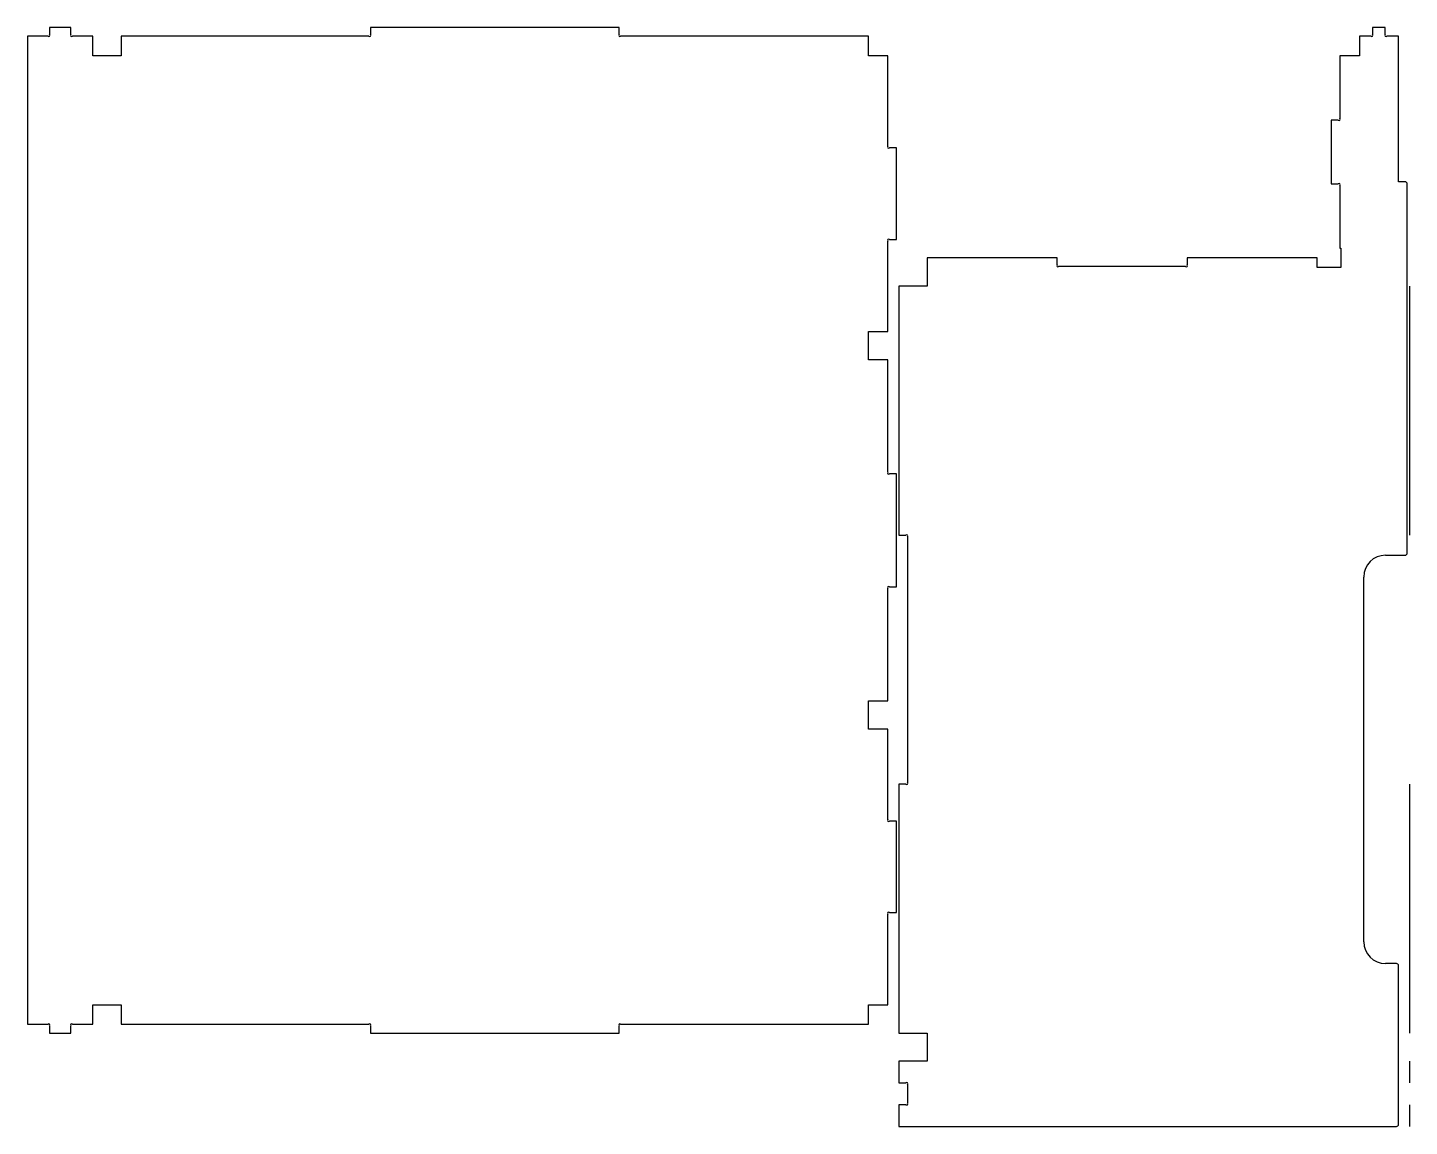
# Model space of a CAD drawing. Extents: x -429 to 880, y -72 to 434.
# Drawn here: x -429 to 207, y -72 to 434 of the extents above; entities that cross this region are included whole.
import ezdxf

# ---------------------------------------------------------------- set-up
doc = ezdxf.new("R2010")
doc.units = 0
doc.header["$MEASUREMENT"] = 0
doc.layers.add('MODELSKETCH_VISIBLE', color=7, linetype='CONTINUOUS')

# ---------------------------------------------------------------- blocks, each defined once
blk = doc.blocks.new('BLOCK_154')
at = {"layer": 'MODELSKETCH_VISIBLE', "color": 7}
blk.add_lwpolyline([(207.28, -42.38), (207.28, -52.38)], dxfattribs=at)
blk = doc.blocks.new('BLOCK_158')
at = {"layer": 'MODELSKETCH_VISIBLE', "color": 7}
blk.add_lwpolyline([(207.28, 85.29), (207.28, -29.38)], dxfattribs=at)
blk = doc.blocks.new('BLOCK_163')
at = {"layer": 'MODELSKETCH_VISIBLE', "color": 7}
blk.add_lwpolyline([(206.28, 191.62), (206.28, 361.62)], dxfattribs=at)
blk = doc.blocks.new('BLOCK_164')
at = {"layer": 'MODELSKETCH_VISIBLE', "color": 7}
blk.add_open_spline([(206.28, 361.62), (206.28, 362.17), (205.83, 362.62), (205.28, 362.62)], degree=3, dxfattribs=at)
blk = doc.blocks.new('BLOCK_165')
at = {"layer": 'MODELSKETCH_VISIBLE', "color": 7}
blk.add_lwpolyline([(205.28, 362.62), (202.28, 362.62)], dxfattribs=at)
blk = doc.blocks.new('BLOCK_166')
at = {"layer": 'MODELSKETCH_VISIBLE', "color": 7}
blk.add_lwpolyline([(202.28, 362.62), (202.28, 429.62)], dxfattribs=at)
blk = doc.blocks.new('BLOCK_167')
at = {"layer": 'MODELSKETCH_VISIBLE', "color": 7}
blk.add_lwpolyline([(202.28, 429.62), (196.88, 429.62)], dxfattribs=at)
blk = doc.blocks.new('BLOCK_168')
at = {"layer": 'MODELSKETCH_VISIBLE', "color": 7}
blk.add_open_spline([(196.18, 430.33), (195.98, 430.13), (195.98, 429.82), (196.18, 429.62), (196.37, 429.43), (196.69, 429.43), (196.88, 429.62)], degree=3, knots=[0, 0, 0, 0, 1, 1, 1, 2, 2, 2, 2], dxfattribs=at)
blk = doc.blocks.new('BLOCK_169')
at = {"layer": 'MODELSKETCH_VISIBLE', "color": 7}
blk.add_lwpolyline([(196.18, 430.33), (196.18, 433.62)], dxfattribs=at)
blk = doc.blocks.new('BLOCK_170')
at = {"layer": 'MODELSKETCH_VISIBLE', "color": 7}
blk.add_lwpolyline([(196.18, 433.62), (190.38, 433.62)], dxfattribs=at)
blk = doc.blocks.new('BLOCK_171')
at = {"layer": 'MODELSKETCH_VISIBLE', "color": 7}
blk.add_lwpolyline([(190.38, 433.62), (190.38, 430.33)], dxfattribs=at)
blk = doc.blocks.new('BLOCK_172')
at = {"layer": 'MODELSKETCH_VISIBLE', "color": 7}
blk.add_open_spline([(189.67, 429.62), (189.87, 429.43), (190.18, 429.43), (190.38, 429.62), (190.57, 429.82), (190.57, 430.13), (190.38, 430.33)], degree=3, knots=[0, 0, 0, 0, 1, 1, 1, 2, 2, 2, 2], dxfattribs=at)
blk = doc.blocks.new('BLOCK_173')
at = {"layer": 'MODELSKETCH_VISIBLE', "color": 7}
blk.add_lwpolyline([(189.67, 429.62), (184.28, 429.62)], dxfattribs=at)
blk = doc.blocks.new('BLOCK_174')
at = {"layer": 'MODELSKETCH_VISIBLE', "color": 7}
blk.add_lwpolyline([(184.28, 429.62), (184.28, 420.62)], dxfattribs=at)
blk = doc.blocks.new('BLOCK_175')
at = {"layer": 'MODELSKETCH_VISIBLE', "color": 7}
blk.add_lwpolyline([(184.28, 420.62), (175.28, 420.62)], dxfattribs=at)
blk = doc.blocks.new('BLOCK_176')
at = {"layer": 'MODELSKETCH_VISIBLE', "color": 7}
blk.add_lwpolyline([(175.28, 420.62), (175.28, 391.73)], dxfattribs=at)
blk = doc.blocks.new('BLOCK_177')
at = {"layer": 'MODELSKETCH_VISIBLE', "color": 7}
blk.add_open_spline([(174.57, 391.02), (174.77, 390.83), (175.08, 390.83), (175.28, 391.02), (175.47, 391.22), (175.47, 391.53), (175.28, 391.73)], degree=3, knots=[0, 0, 0, 0, 1, 1, 1, 2, 2, 2, 2], dxfattribs=at)
blk = doc.blocks.new('BLOCK_178')
at = {"layer": 'MODELSKETCH_VISIBLE', "color": 7}
blk.add_lwpolyline([(174.57, 391.02), (171.28, 391.02)], dxfattribs=at)
blk = doc.blocks.new('BLOCK_179')
at = {"layer": 'MODELSKETCH_VISIBLE', "color": 7}
blk.add_lwpolyline([(171.28, 391.02), (171.28, 361.72)], dxfattribs=at)
blk = doc.blocks.new('BLOCK_180')
at = {"layer": 'MODELSKETCH_VISIBLE', "color": 7}
blk.add_lwpolyline([(171.28, 361.72), (174.57, 361.72)], dxfattribs=at)
blk = doc.blocks.new('BLOCK_181')
at = {"layer": 'MODELSKETCH_VISIBLE', "color": 7}
blk.add_open_spline([(175.28, 361.02), (175.47, 361.21), (175.47, 361.53), (175.28, 361.72), (175.08, 361.92), (174.77, 361.92), (174.57, 361.72)], degree=3, knots=[0, 0, 0, 0, 1, 1, 1, 2, 2, 2, 2], dxfattribs=at)
blk = doc.blocks.new('BLOCK_182')
at = {"layer": 'MODELSKETCH_VISIBLE', "color": 7}
blk.add_lwpolyline([(175.28, 361.02), (175.28, 332.12)], dxfattribs=at)
blk = doc.blocks.new('BLOCK_183')
at = {"layer": 'MODELSKETCH_VISIBLE', "color": 7}
blk.add_lwpolyline([(175.28, 332.12), (175.78, 332.12)], dxfattribs=at)
blk = doc.blocks.new('BLOCK_184')
at = {"layer": 'MODELSKETCH_VISIBLE', "color": 7}
blk.add_lwpolyline([(175.78, 323.12), (164.78, 323.12)], dxfattribs=at)
blk = doc.blocks.new('BLOCK_185')
at = {"layer": 'MODELSKETCH_VISIBLE', "color": 7}
blk.add_lwpolyline([(164.78, 323.12), (164.78, 327.62)], dxfattribs=at)
blk = doc.blocks.new('BLOCK_186')
at = {"layer": 'MODELSKETCH_VISIBLE', "color": 7}
blk.add_lwpolyline([(164.78, 327.62), (104.94, 327.62)], dxfattribs=at)
blk = doc.blocks.new('BLOCK_187')
at = {"layer": 'MODELSKETCH_VISIBLE', "color": 7}
blk.add_lwpolyline([(104.94, 327.62), (104.94, 324.33)], dxfattribs=at)
blk = doc.blocks.new('BLOCK_188')
at = {"layer": 'MODELSKETCH_VISIBLE', "color": 7}
blk.add_open_spline([(104.24, 323.62), (104.43, 323.43), (104.75, 323.43), (104.94, 323.62), (105.14, 323.82), (105.14, 324.13), (104.94, 324.33)], degree=3, knots=[0, 0, 0, 0, 1, 1, 1, 2, 2, 2, 2], dxfattribs=at)
blk = doc.blocks.new('BLOCK_189')
at = {"layer": 'MODELSKETCH_VISIBLE', "color": 7}
blk.add_lwpolyline([(104.24, 323.62), (45.82, 323.62)], dxfattribs=at)
blk = doc.blocks.new('BLOCK_190')
at = {"layer": 'MODELSKETCH_VISIBLE', "color": 7}
blk.add_open_spline([(45.11, 324.33), (44.92, 324.13), (44.92, 323.82), (45.11, 323.62), (45.31, 323.43), (45.62, 323.43), (45.82, 323.62)], degree=3, knots=[0, 0, 0, 0, 1, 1, 1, 2, 2, 2, 2], dxfattribs=at)
blk = doc.blocks.new('BLOCK_191')
at = {"layer": 'MODELSKETCH_VISIBLE', "color": 7}
blk.add_lwpolyline([(45.11, 324.33), (45.11, 327.62)], dxfattribs=at)
blk = doc.blocks.new('BLOCK_192')
at = {"layer": 'MODELSKETCH_VISIBLE', "color": 7}
blk.add_lwpolyline([(45.11, 327.62), (-14.72, 327.62)], dxfattribs=at)
blk = doc.blocks.new('BLOCK_193')
at = {"layer": 'MODELSKETCH_VISIBLE', "color": 7}
blk.add_lwpolyline([(-14.72, 327.62), (-14.72, 314.62)], dxfattribs=at)
blk = doc.blocks.new('BLOCK_194')
at = {"layer": 'MODELSKETCH_VISIBLE', "color": 7}
blk.add_lwpolyline([(-14.72, 314.62), (-27.72, 314.62)], dxfattribs=at)
blk = doc.blocks.new('BLOCK_195')
at = {"layer": 'MODELSKETCH_VISIBLE', "color": 7}
blk.add_lwpolyline([(-27.72, 314.62), (-27.72, 199.96)], dxfattribs=at)
blk = doc.blocks.new('BLOCK_196')
at = {"layer": 'MODELSKETCH_VISIBLE', "color": 7}
blk.add_lwpolyline([(-27.72, 199.96), (-24.43, 199.96)], dxfattribs=at)
blk = doc.blocks.new('BLOCK_197')
at = {"layer": 'MODELSKETCH_VISIBLE', "color": 7}
blk.add_open_spline([(-23.72, 199.25), (-23.53, 199.44), (-23.53, 199.76), (-23.72, 199.96), (-23.92, 200.15), (-24.23, 200.15), (-24.43, 199.96)], degree=3, knots=[0, 0, 0, 0, 1, 1, 1, 2, 2, 2, 2], dxfattribs=at)
blk = doc.blocks.new('BLOCK_198')
at = {"layer": 'MODELSKETCH_VISIBLE', "color": 7}
blk.add_lwpolyline([(-23.72, 199.25), (-23.72, 86)], dxfattribs=at)
blk = doc.blocks.new('BLOCK_199')
at = {"layer": 'MODELSKETCH_VISIBLE', "color": 7}
blk.add_open_spline([(-24.43, 85.29), (-24.23, 85.09), (-23.92, 85.09), (-23.72, 85.29), (-23.53, 85.48), (-23.53, 85.8), (-23.72, 86)], degree=3, knots=[0, 0, 0, 0, 1, 1, 1, 2, 2, 2, 2], dxfattribs=at)
blk = doc.blocks.new('BLOCK_200')
at = {"layer": 'MODELSKETCH_VISIBLE', "color": 7}
blk.add_lwpolyline([(-24.43, 85.29), (-27.72, 85.29)], dxfattribs=at)
blk = doc.blocks.new('BLOCK_201')
at = {"layer": 'MODELSKETCH_VISIBLE', "color": 7}
blk.add_lwpolyline([(-27.72, 85.29), (-27.72, -29.38)], dxfattribs=at)
blk = doc.blocks.new('BLOCK_202')
at = {"layer": 'MODELSKETCH_VISIBLE', "color": 7}
blk.add_lwpolyline([(-27.72, -29.38), (-14.72, -29.38)], dxfattribs=at)
blk = doc.blocks.new('BLOCK_203')
at = {"layer": 'MODELSKETCH_VISIBLE', "color": 7}
blk.add_lwpolyline([(-14.72, -29.38), (-14.72, -42.38)], dxfattribs=at)
blk = doc.blocks.new('BLOCK_218')
at = {"layer": 'MODELSKETCH_VISIBLE', "color": 7}
blk.add_lwpolyline([(175.78, 332.12), (175.78, 323.12)], dxfattribs=at)
blk = doc.blocks.new('BLOCK_234')
at = {"layer": 'MODELSKETCH_VISIBLE', "color": 7}
blk.add_lwpolyline([(207.28, -62.38), (207.28, -72.38)], dxfattribs=at)
blk = doc.blocks.new('BLOCK_237')
at = {"layer": 'MODELSKETCH_VISIBLE', "color": 7}
blk.add_open_spline([(-23.72, -53.08), (-23.53, -52.89), (-23.53, -52.57), (-23.72, -52.38), (-23.92, -52.18), (-24.23, -52.18), (-24.43, -52.38)], degree=3, knots=[0, 0, 0, 0, 1, 1, 1, 2, 2, 2, 2], dxfattribs=at)
blk = doc.blocks.new('BLOCK_238')
at = {"layer": 'MODELSKETCH_VISIBLE', "color": 7}
blk.add_lwpolyline([(-27.72, -52.38), (-24.43, -52.38)], dxfattribs=at)
blk = doc.blocks.new('BLOCK_239')
at = {"layer": 'MODELSKETCH_VISIBLE', "color": 7}
blk.add_lwpolyline([(-27.72, -42.38), (-27.72, -52.38)], dxfattribs=at)
blk = doc.blocks.new('BLOCK_240')
at = {"layer": 'MODELSKETCH_VISIBLE', "color": 7}
blk.add_lwpolyline([(-14.72, -42.38), (-27.72, -42.38)], dxfattribs=at)
blk = doc.blocks.new('BLOCK_241')
at = {"layer": 'MODELSKETCH_VISIBLE', "color": 7}
blk.add_open_spline([(205.28, 190.62), (205.83, 190.62), (206.28, 191.07), (206.28, 191.62)], degree=3, dxfattribs=at)
blk = doc.blocks.new('BLOCK_242')
at = {"layer": 'MODELSKETCH_VISIBLE', "color": 7}
blk.add_lwpolyline([(196.28, 190.62), (205.28, 190.62)], dxfattribs=at)
blk = doc.blocks.new('BLOCK_243')
at = {"layer": 'MODELSKETCH_VISIBLE', "color": 7}
blk.add_open_spline([(196.28, 190.62), (190.75, 190.62), (186.28, 186.15), (186.28, 180.62)], degree=3, dxfattribs=at)
blk = doc.blocks.new('BLOCK_244')
at = {"layer": 'MODELSKETCH_VISIBLE', "color": 7}
blk.add_lwpolyline([(186.28, 12.62), (186.28, 180.62)], dxfattribs=at)
blk = doc.blocks.new('BLOCK_245')
at = {"layer": 'MODELSKETCH_VISIBLE', "color": 7}
blk.add_open_spline([(186.28, 12.62), (186.28, 7.1), (190.75, 2.62), (196.28, 2.62)], degree=3, dxfattribs=at)
blk = doc.blocks.new('BLOCK_246')
at = {"layer": 'MODELSKETCH_VISIBLE', "color": 7}
blk.add_lwpolyline([(201.28, 2.62), (196.28, 2.62)], dxfattribs=at)
blk = doc.blocks.new('BLOCK_247')
at = {"layer": 'MODELSKETCH_VISIBLE', "color": 7}
blk.add_open_spline([(202.28, 1.62), (202.28, 2.17), (201.83, 2.62), (201.28, 2.62)], degree=3, dxfattribs=at)
blk = doc.blocks.new('BLOCK_248')
at = {"layer": 'MODELSKETCH_VISIBLE', "color": 7}
blk.add_lwpolyline([(202.28, -71.38), (202.28, 1.62)], dxfattribs=at)
blk = doc.blocks.new('BLOCK_249')
at = {"layer": 'MODELSKETCH_VISIBLE', "color": 7}
blk.add_open_spline([(201.28, -72.38), (201.83, -72.38), (202.28, -71.93), (202.28, -71.38)], degree=3, dxfattribs=at)
blk = doc.blocks.new('BLOCK_250')
at = {"layer": 'MODELSKETCH_VISIBLE', "color": 7}
blk.add_lwpolyline([(-27.72, -72.38), (201.28, -72.38)], dxfattribs=at)
blk = doc.blocks.new('BLOCK_251')
at = {"layer": 'MODELSKETCH_VISIBLE', "color": 7}
blk.add_lwpolyline([(-27.72, -62.38), (-27.72, -72.38)], dxfattribs=at)
blk = doc.blocks.new('BLOCK_252')
at = {"layer": 'MODELSKETCH_VISIBLE', "color": 7}
blk.add_lwpolyline([(-24.43, -62.38), (-27.72, -62.38)], dxfattribs=at)
blk = doc.blocks.new('BLOCK_253')
at = {"layer": 'MODELSKETCH_VISIBLE', "color": 7}
blk.add_lwpolyline([(-28.72, 26.06), (-28.72, 68.19)], dxfattribs=at)
blk = doc.blocks.new('BLOCK_254')
at = {"layer": 'MODELSKETCH_VISIBLE', "color": 7}
blk.add_lwpolyline([(-32.02, 26.06), (-28.72, 26.06)], dxfattribs=at)
blk = doc.blocks.new('BLOCK_255')
at = {"layer": 'MODELSKETCH_VISIBLE', "color": 7}
blk.add_open_spline([(-32.02, 26.06), (-32.21, 26.25), (-32.53, 26.25), (-32.72, 26.06), (-32.92, 25.86), (-32.92, 25.54), (-32.72, 25.35)], degree=3, knots=[0, 0, 0, 0, 1, 1, 1, 2, 2, 2, 2], dxfattribs=at)
blk = doc.blocks.new('BLOCK_256')
at = {"layer": 'MODELSKETCH_VISIBLE', "color": 7}
blk.add_lwpolyline([(-32.72, -16.38), (-32.72, 25.35)], dxfattribs=at)
blk = doc.blocks.new('BLOCK_257')
at = {"layer": 'MODELSKETCH_VISIBLE', "color": 7}
blk.add_lwpolyline([(-41.72, -16.38), (-32.72, -16.38)], dxfattribs=at)
blk = doc.blocks.new('BLOCK_258')
at = {"layer": 'MODELSKETCH_VISIBLE', "color": 7}
blk.add_lwpolyline([(-41.72, -25.38), (-41.72, -16.38)], dxfattribs=at)
blk = doc.blocks.new('BLOCK_259')
at = {"layer": 'MODELSKETCH_VISIBLE', "color": 7}
blk.add_lwpolyline([(-155.78, -25.38), (-41.72, -25.38)], dxfattribs=at)
blk = doc.blocks.new('BLOCK_260')
at = {"layer": 'MODELSKETCH_VISIBLE', "color": 7}
blk.add_open_spline([(-155.78, -25.38), (-155.98, -25.18), (-156.29, -25.18), (-156.49, -25.38), (-156.68, -25.57), (-156.68, -25.89), (-156.49, -26.08)], degree=3, knots=[0, 0, 0, 0, 1, 1, 1, 2, 2, 2, 2], dxfattribs=at)
blk = doc.blocks.new('BLOCK_261')
at = {"layer": 'MODELSKETCH_VISIBLE', "color": 7}
blk.add_lwpolyline([(-156.49, -29.38), (-156.49, -26.08)], dxfattribs=at)
blk = doc.blocks.new('BLOCK_262')
at = {"layer": 'MODELSKETCH_VISIBLE', "color": 7}
blk.add_lwpolyline([(-270.96, -29.38), (-156.49, -29.38)], dxfattribs=at)
blk = doc.blocks.new('BLOCK_263')
at = {"layer": 'MODELSKETCH_VISIBLE', "color": 7}
blk.add_lwpolyline([(-270.96, -26.08), (-270.96, -29.38)], dxfattribs=at)
blk = doc.blocks.new('BLOCK_264')
at = {"layer": 'MODELSKETCH_VISIBLE', "color": 7}
blk.add_open_spline([(-270.96, -26.08), (-270.76, -25.89), (-270.76, -25.57), (-270.96, -25.38), (-271.15, -25.18), (-271.47, -25.18), (-271.66, -25.38)], degree=3, knots=[0, 0, 0, 0, 1, 1, 1, 2, 2, 2, 2], dxfattribs=at)
blk = doc.blocks.new('BLOCK_265')
at = {"layer": 'MODELSKETCH_VISIBLE', "color": 7}
blk.add_lwpolyline([(-385.72, -25.38), (-271.66, -25.38)], dxfattribs=at)
blk = doc.blocks.new('BLOCK_266')
at = {"layer": 'MODELSKETCH_VISIBLE', "color": 7}
blk.add_lwpolyline([(-385.72, -16.38), (-385.72, -25.38)], dxfattribs=at)
blk = doc.blocks.new('BLOCK_267')
at = {"layer": 'MODELSKETCH_VISIBLE', "color": 7}
blk.add_lwpolyline([(-398.72, -16.38), (-385.72, -16.38)], dxfattribs=at)
blk = doc.blocks.new('BLOCK_268')
at = {"layer": 'MODELSKETCH_VISIBLE', "color": 7}
blk.add_lwpolyline([(-398.72, -25.38), (-398.72, -16.38)], dxfattribs=at)
blk = doc.blocks.new('BLOCK_269')
at = {"layer": 'MODELSKETCH_VISIBLE', "color": 7}
blk.add_lwpolyline([(-408.12, -25.38), (-398.72, -25.38)], dxfattribs=at)
blk = doc.blocks.new('BLOCK_270')
at = {"layer": 'MODELSKETCH_VISIBLE', "color": 7}
blk.add_open_spline([(-408.12, -25.38), (-408.31, -25.18), (-408.63, -25.18), (-408.82, -25.38), (-409.02, -25.57), (-409.02, -25.89), (-408.82, -26.08)], degree=3, knots=[0, 0, 0, 0, 1, 1, 1, 2, 2, 2, 2], dxfattribs=at)
blk = doc.blocks.new('BLOCK_271')
at = {"layer": 'MODELSKETCH_VISIBLE', "color": 7}
blk.add_lwpolyline([(-408.82, -29.38), (-408.82, -26.08)], dxfattribs=at)
blk = doc.blocks.new('BLOCK_272')
at = {"layer": 'MODELSKETCH_VISIBLE', "color": 7}
blk.add_lwpolyline([(-418.62, -29.38), (-408.82, -29.38)], dxfattribs=at)
blk = doc.blocks.new('BLOCK_273')
at = {"layer": 'MODELSKETCH_VISIBLE', "color": 7}
blk.add_open_spline([(-419.33, 429.62), (-419.13, 429.43), (-418.82, 429.43), (-418.62, 429.62), (-418.43, 429.82), (-418.43, 430.13), (-418.62, 430.33)], degree=3, knots=[0, 0, 0, 0, 1, 1, 1, 2, 2, 2, 2], dxfattribs=at)
blk = doc.blocks.new('BLOCK_274')
at = {"layer": 'MODELSKETCH_VISIBLE', "color": 7}
blk.add_lwpolyline([(-419.33, 429.62), (-428.72, 429.62)], dxfattribs=at)
blk = doc.blocks.new('BLOCK_275')
at = {"layer": 'MODELSKETCH_VISIBLE', "color": 7}
blk.add_lwpolyline([(-428.72, 429.62), (-428.72, -25.38)], dxfattribs=at)
blk = doc.blocks.new('BLOCK_276')
at = {"layer": 'MODELSKETCH_VISIBLE', "color": 7}
blk.add_lwpolyline([(-428.72, -25.38), (-419.33, -25.38)], dxfattribs=at)
blk = doc.blocks.new('BLOCK_277')
at = {"layer": 'MODELSKETCH_VISIBLE', "color": 7}
blk.add_open_spline([(-418.62, -26.08), (-418.43, -25.89), (-418.43, -25.57), (-418.62, -25.38), (-418.82, -25.18), (-419.13, -25.18), (-419.33, -25.38)], degree=3, knots=[0, 0, 0, 0, 1, 1, 1, 2, 2, 2, 2], dxfattribs=at)
blk = doc.blocks.new('BLOCK_278')
at = {"layer": 'MODELSKETCH_VISIBLE', "color": 7}
blk.add_lwpolyline([(-418.62, -26.08), (-418.62, -29.38)], dxfattribs=at)
blk = doc.blocks.new('BLOCK_279')
at = {"layer": 'MODELSKETCH_VISIBLE', "color": 7}
blk.add_lwpolyline([(-28.72, 68.19), (-32.02, 68.19)], dxfattribs=at)
blk = doc.blocks.new('BLOCK_280')
at = {"layer": 'MODELSKETCH_VISIBLE', "color": 7}
blk.add_open_spline([(-32.72, 68.9), (-32.92, 68.7), (-32.92, 68.38), (-32.72, 68.19), (-32.53, 67.99), (-32.21, 67.99), (-32.02, 68.19)], degree=3, knots=[0, 0, 0, 0, 1, 1, 1, 2, 2, 2, 2], dxfattribs=at)
blk = doc.blocks.new('BLOCK_281')
at = {"layer": 'MODELSKETCH_VISIBLE', "color": 7}
blk.add_lwpolyline([(-32.72, 68.9), (-32.72, 110.62)], dxfattribs=at)
blk = doc.blocks.new('BLOCK_282')
at = {"layer": 'MODELSKETCH_VISIBLE', "color": 7}
blk.add_lwpolyline([(-32.72, 110.62), (-41.72, 110.62)], dxfattribs=at)
blk = doc.blocks.new('BLOCK_283')
at = {"layer": 'MODELSKETCH_VISIBLE', "color": 7}
blk.add_lwpolyline([(-41.72, 110.62), (-41.72, 123.62)], dxfattribs=at)
blk = doc.blocks.new('BLOCK_284')
at = {"layer": 'MODELSKETCH_VISIBLE', "color": 7}
blk.add_lwpolyline([(-41.72, 123.62), (-32.72, 123.62)], dxfattribs=at)
blk = doc.blocks.new('BLOCK_285')
at = {"layer": 'MODELSKETCH_VISIBLE', "color": 7}
blk.add_lwpolyline([(-32.72, 123.62), (-32.72, 175.35)], dxfattribs=at)
blk = doc.blocks.new('BLOCK_286')
at = {"layer": 'MODELSKETCH_VISIBLE', "color": 7}
blk.add_open_spline([(-32.02, 176.06), (-32.21, 176.25), (-32.53, 176.25), (-32.72, 176.06), (-32.92, 175.86), (-32.92, 175.54), (-32.72, 175.35)], degree=3, knots=[0, 0, 0, 0, 1, 1, 1, 2, 2, 2, 2], dxfattribs=at)
blk = doc.blocks.new('BLOCK_287')
at = {"layer": 'MODELSKETCH_VISIBLE', "color": 7}
blk.add_lwpolyline([(-32.02, 176.06), (-28.72, 176.06)], dxfattribs=at)
blk = doc.blocks.new('BLOCK_288')
at = {"layer": 'MODELSKETCH_VISIBLE', "color": 7}
blk.add_lwpolyline([(-28.72, 176.06), (-28.72, 228.19)], dxfattribs=at)
blk = doc.blocks.new('BLOCK_289')
at = {"layer": 'MODELSKETCH_VISIBLE', "color": 7}
blk.add_lwpolyline([(-28.72, 228.19), (-32.02, 228.19)], dxfattribs=at)
blk = doc.blocks.new('BLOCK_290')
at = {"layer": 'MODELSKETCH_VISIBLE', "color": 7}
blk.add_open_spline([(-32.72, 228.9), (-32.92, 228.7), (-32.92, 228.38), (-32.72, 228.19), (-32.53, 227.99), (-32.21, 227.99), (-32.02, 228.19)], degree=3, knots=[0, 0, 0, 0, 1, 1, 1, 2, 2, 2, 2], dxfattribs=at)
blk = doc.blocks.new('BLOCK_291')
at = {"layer": 'MODELSKETCH_VISIBLE', "color": 7}
blk.add_lwpolyline([(-32.72, 228.9), (-32.72, 280.62)], dxfattribs=at)
blk = doc.blocks.new('BLOCK_292')
at = {"layer": 'MODELSKETCH_VISIBLE', "color": 7}
blk.add_lwpolyline([(-32.72, 280.62), (-41.72, 280.62)], dxfattribs=at)
blk = doc.blocks.new('BLOCK_293')
at = {"layer": 'MODELSKETCH_VISIBLE', "color": 7}
blk.add_lwpolyline([(-41.72, 280.62), (-41.72, 293.62)], dxfattribs=at)
blk = doc.blocks.new('BLOCK_294')
at = {"layer": 'MODELSKETCH_VISIBLE', "color": 7}
blk.add_lwpolyline([(-41.72, 293.62), (-32.72, 293.62)], dxfattribs=at)
blk = doc.blocks.new('BLOCK_295')
at = {"layer": 'MODELSKETCH_VISIBLE', "color": 7}
blk.add_lwpolyline([(-32.72, 293.62), (-32.72, 335.35)], dxfattribs=at)
blk = doc.blocks.new('BLOCK_296')
at = {"layer": 'MODELSKETCH_VISIBLE', "color": 7}
blk.add_open_spline([(-32.02, 336.06), (-32.21, 336.25), (-32.53, 336.25), (-32.72, 336.06), (-32.92, 335.86), (-32.92, 335.54), (-32.72, 335.35)], degree=3, knots=[0, 0, 0, 0, 1, 1, 1, 2, 2, 2, 2], dxfattribs=at)
blk = doc.blocks.new('BLOCK_297')
at = {"layer": 'MODELSKETCH_VISIBLE', "color": 7}
blk.add_lwpolyline([(-32.02, 336.06), (-28.72, 336.06)], dxfattribs=at)
blk = doc.blocks.new('BLOCK_298')
at = {"layer": 'MODELSKETCH_VISIBLE', "color": 7}
blk.add_lwpolyline([(-28.72, 336.06), (-28.72, 378.19)], dxfattribs=at)
blk = doc.blocks.new('BLOCK_299')
at = {"layer": 'MODELSKETCH_VISIBLE', "color": 7}
blk.add_lwpolyline([(-28.72, 378.19), (-32.02, 378.19)], dxfattribs=at)
blk = doc.blocks.new('BLOCK_300')
at = {"layer": 'MODELSKETCH_VISIBLE', "color": 7}
blk.add_open_spline([(-32.72, 378.9), (-32.92, 378.7), (-32.92, 378.38), (-32.72, 378.19), (-32.53, 377.99), (-32.21, 377.99), (-32.02, 378.19)], degree=3, knots=[0, 0, 0, 0, 1, 1, 1, 2, 2, 2, 2], dxfattribs=at)
blk = doc.blocks.new('BLOCK_301')
at = {"layer": 'MODELSKETCH_VISIBLE', "color": 7}
blk.add_lwpolyline([(-32.72, 378.9), (-32.72, 420.62)], dxfattribs=at)
blk = doc.blocks.new('BLOCK_302')
at = {"layer": 'MODELSKETCH_VISIBLE', "color": 7}
blk.add_lwpolyline([(-32.72, 420.62), (-41.72, 420.62)], dxfattribs=at)
blk = doc.blocks.new('BLOCK_303')
at = {"layer": 'MODELSKETCH_VISIBLE', "color": 7}
blk.add_lwpolyline([(-41.72, 420.62), (-41.72, 429.62)], dxfattribs=at)
blk = doc.blocks.new('BLOCK_304')
at = {"layer": 'MODELSKETCH_VISIBLE', "color": 7}
blk.add_lwpolyline([(-41.72, 429.62), (-155.78, 429.62)], dxfattribs=at)
blk = doc.blocks.new('BLOCK_305')
at = {"layer": 'MODELSKETCH_VISIBLE', "color": 7}
blk.add_open_spline([(-156.49, 430.33), (-156.68, 430.13), (-156.68, 429.82), (-156.49, 429.62), (-156.29, 429.43), (-155.98, 429.43), (-155.78, 429.62)], degree=3, knots=[0, 0, 0, 0, 1, 1, 1, 2, 2, 2, 2], dxfattribs=at)
blk = doc.blocks.new('BLOCK_306')
at = {"layer": 'MODELSKETCH_VISIBLE', "color": 7}
blk.add_lwpolyline([(-156.49, 430.33), (-156.49, 433.62)], dxfattribs=at)
blk = doc.blocks.new('BLOCK_307')
at = {"layer": 'MODELSKETCH_VISIBLE', "color": 7}
blk.add_lwpolyline([(-156.49, 433.62), (-270.96, 433.62)], dxfattribs=at)
blk = doc.blocks.new('BLOCK_308')
at = {"layer": 'MODELSKETCH_VISIBLE', "color": 7}
blk.add_lwpolyline([(-270.96, 433.62), (-270.96, 430.33)], dxfattribs=at)
blk = doc.blocks.new('BLOCK_309')
at = {"layer": 'MODELSKETCH_VISIBLE', "color": 7}
blk.add_open_spline([(-271.66, 429.62), (-271.47, 429.43), (-271.15, 429.43), (-270.96, 429.62), (-270.76, 429.82), (-270.76, 430.13), (-270.96, 430.33)], degree=3, knots=[0, 0, 0, 0, 1, 1, 1, 2, 2, 2, 2], dxfattribs=at)
blk = doc.blocks.new('BLOCK_310')
at = {"layer": 'MODELSKETCH_VISIBLE', "color": 7}
blk.add_lwpolyline([(-271.66, 429.62), (-385.72, 429.62)], dxfattribs=at)
blk = doc.blocks.new('BLOCK_311')
at = {"layer": 'MODELSKETCH_VISIBLE', "color": 7}
blk.add_lwpolyline([(-385.72, 429.62), (-385.72, 420.62)], dxfattribs=at)
blk = doc.blocks.new('BLOCK_312')
at = {"layer": 'MODELSKETCH_VISIBLE', "color": 7}
blk.add_lwpolyline([(-385.72, 420.62), (-398.72, 420.62)], dxfattribs=at)
blk = doc.blocks.new('BLOCK_313')
at = {"layer": 'MODELSKETCH_VISIBLE', "color": 7}
blk.add_lwpolyline([(-398.72, 420.62), (-398.72, 429.62)], dxfattribs=at)
blk = doc.blocks.new('BLOCK_314')
at = {"layer": 'MODELSKETCH_VISIBLE', "color": 7}
blk.add_lwpolyline([(-398.72, 429.62), (-408.12, 429.62)], dxfattribs=at)
blk = doc.blocks.new('BLOCK_315')
at = {"layer": 'MODELSKETCH_VISIBLE', "color": 7}
blk.add_open_spline([(-408.82, 430.33), (-409.02, 430.13), (-409.02, 429.82), (-408.82, 429.62), (-408.63, 429.43), (-408.31, 429.43), (-408.12, 429.62)], degree=3, knots=[0, 0, 0, 0, 1, 1, 1, 2, 2, 2, 2], dxfattribs=at)
blk = doc.blocks.new('BLOCK_316')
at = {"layer": 'MODELSKETCH_VISIBLE', "color": 7}
blk.add_lwpolyline([(-408.82, 430.33), (-408.82, 433.62)], dxfattribs=at)
blk = doc.blocks.new('BLOCK_317')
at = {"layer": 'MODELSKETCH_VISIBLE', "color": 7}
blk.add_lwpolyline([(-408.82, 433.62), (-418.62, 433.62)], dxfattribs=at)
blk = doc.blocks.new('BLOCK_318')
at = {"layer": 'MODELSKETCH_VISIBLE', "color": 7}
blk.add_lwpolyline([(-418.62, 433.62), (-418.62, 430.33)], dxfattribs=at)
blk = doc.blocks.new('BLOCK_320')
at = {"layer": 'MODELSKETCH_VISIBLE', "color": 7}
blk.add_lwpolyline([(-23.72, -53.08), (-23.72, -61.67)], dxfattribs=at)
blk = doc.blocks.new('BLOCK_321')
at = {"layer": 'MODELSKETCH_VISIBLE', "color": 7}
blk.add_open_spline([(-24.43, -62.38), (-24.23, -62.57), (-23.92, -62.57), (-23.72, -62.38), (-23.53, -62.18), (-23.53, -61.87), (-23.72, -61.67)], degree=3, knots=[0, 0, 0, 0, 1, 1, 1, 2, 2, 2, 2], dxfattribs=at)
blk = doc.blocks.new('BLOCK_328')
at = {"layer": 'MODELSKETCH_VISIBLE', "color": 7}
blk.add_lwpolyline([(207.28, 314.62), (207.28, 199.96)], dxfattribs=at)

msp = doc.modelspace()

# ---------------------------------------------------------------- block references
at = {"layer": 'MODELSKETCH_VISIBLE'}
for name in ['BLOCK_317', 'BLOCK_318', 'BLOCK_316', 'BLOCK_307', 'BLOCK_308', 'BLOCK_306', 'BLOCK_170', 'BLOCK_171', 'BLOCK_169', 'BLOCK_274', 'BLOCK_275', 'BLOCK_273', 'BLOCK_315', 'BLOCK_314', 'BLOCK_313', 'BLOCK_310', 'BLOCK_311', 'BLOCK_309', 'BLOCK_305', 'BLOCK_304', 'BLOCK_303', 'BLOCK_173', 'BLOCK_174', 'BLOCK_172', 'BLOCK_168', 'BLOCK_167', 'BLOCK_166', 'BLOCK_312', 'BLOCK_302', 'BLOCK_301', 'BLOCK_175', 'BLOCK_176', 'BLOCK_178', 'BLOCK_179', 'BLOCK_177', 'BLOCK_300', 'BLOCK_299', 'BLOCK_298', 'BLOCK_165', 'BLOCK_164', 'BLOCK_180', 'BLOCK_181', 'BLOCK_182', 'BLOCK_163', 'BLOCK_296', 'BLOCK_295', 'BLOCK_297', 'BLOCK_183', 'BLOCK_218', 'BLOCK_192', 'BLOCK_193', 'BLOCK_191', 'BLOCK_186', 'BLOCK_187', 'BLOCK_185', 'BLOCK_190', 'BLOCK_189', 'BLOCK_188', 'BLOCK_184', 'BLOCK_194', 'BLOCK_195', 'BLOCK_328', 'BLOCK_293', 'BLOCK_294', 'BLOCK_292', 'BLOCK_291', 'BLOCK_290', 'BLOCK_289', 'BLOCK_288', 'BLOCK_196', 'BLOCK_197', 'BLOCK_198', 'BLOCK_241', 'BLOCK_243', 'BLOCK_242', 'BLOCK_244', 'BLOCK_286', 'BLOCK_285', 'BLOCK_287', 'BLOCK_283', 'BLOCK_284', 'BLOCK_282', 'BLOCK_281', 'BLOCK_200', 'BLOCK_201', 'BLOCK_199', 'BLOCK_158', 'BLOCK_280', 'BLOCK_279', 'BLOCK_253', 'BLOCK_255', 'BLOCK_254', 'BLOCK_256', 'BLOCK_245', 'BLOCK_246', 'BLOCK_247', 'BLOCK_248', 'BLOCK_267', 'BLOCK_268', 'BLOCK_266', 'BLOCK_257', 'BLOCK_258', 'BLOCK_276', 'BLOCK_277', 'BLOCK_270', 'BLOCK_269', 'BLOCK_265', 'BLOCK_264', 'BLOCK_260', 'BLOCK_259', 'BLOCK_278', 'BLOCK_272', 'BLOCK_271', 'BLOCK_263', 'BLOCK_262', 'BLOCK_261', 'BLOCK_202', 'BLOCK_203', 'BLOCK_239', 'BLOCK_240', 'BLOCK_154', 'BLOCK_238', 'BLOCK_237', 'BLOCK_320', 'BLOCK_251', 'BLOCK_252', 'BLOCK_321', 'BLOCK_234', 'BLOCK_250', 'BLOCK_249']:
    msp.add_blockref(name, (0, 0), dxfattribs=at)

doc.saveas('drawing.dxf')
